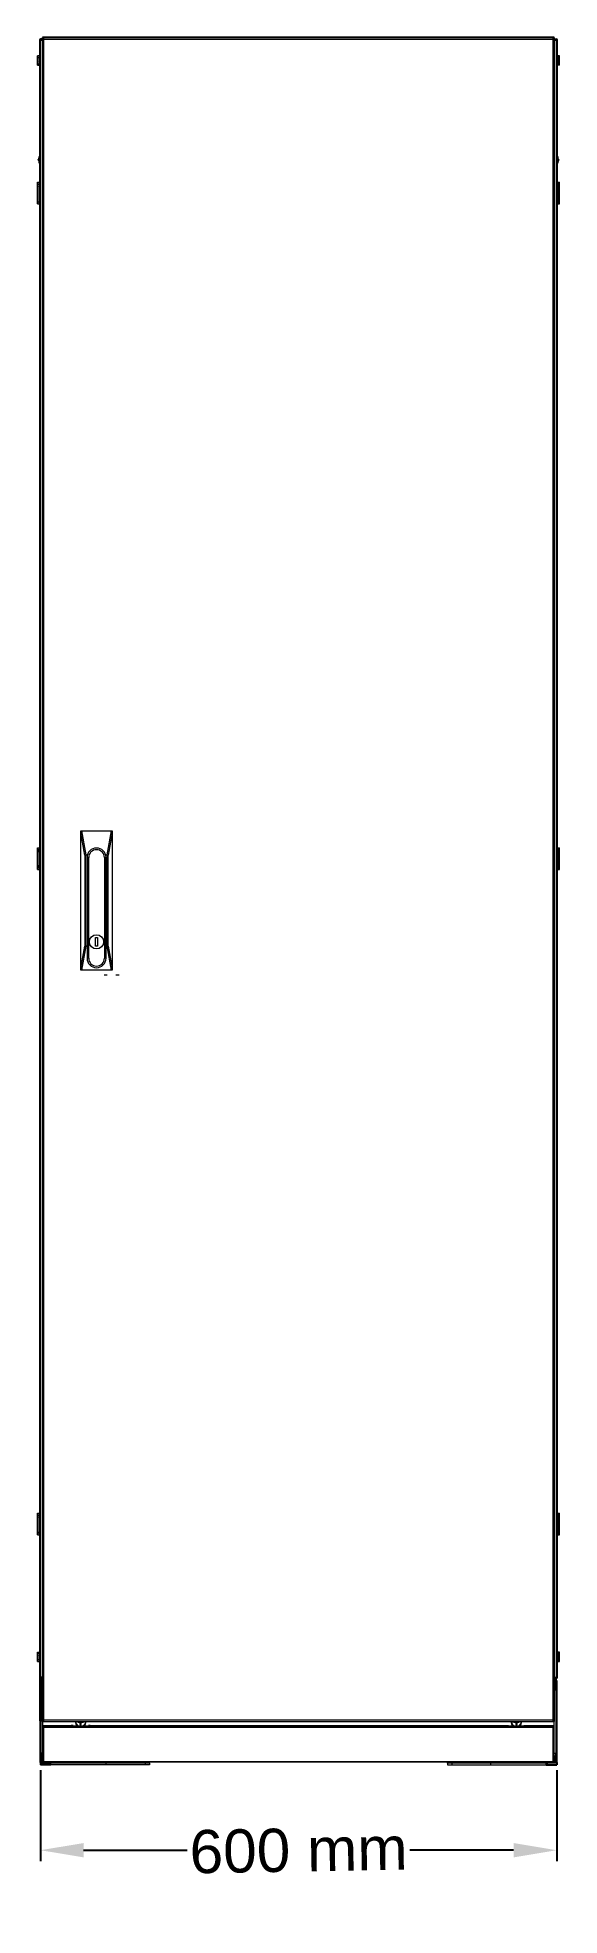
# Model space of a CAD drawing. Header units: millimetres. Extents: x 0 to 60, y -17 to 200.
import ezdxf

# ---------------------------------------------------------------- set-up
doc = ezdxf.new("R2010")
doc.units = ezdxf.units.MM
doc.styles.get("Standard").update_dxf_attribs({"font": 'arial.ttf'})
doc.dimstyles.new('ISO-25', dxfattribs={"dimtxt": 2.5, "dimasz": 2.5, "dimexe": 1.25, "dimexo": 0.625, "dimtad": 1, "dimtxsty": 'Standard', "dimcen": 2.5, "dimadec": 0, "dimazin": 0, "dimtfac": 1, "dimtmove": 0, "dimatfit": 3, "dimfxl": 1, "dimarcsym": 0})

# ---------------------------------------------------------------- blocks, each defined once
blk = doc.blocks.new('*D46')
at = {"color": 0, "lineweight": -2, "transparency": 16777216}
for p, q in [((0, -0.62), (0, -11.14)), ((59.77, -0.62), (59.77, -11.14)), ((5, -9.89), (17, -9.89)), ((54.77, -9.89), (42.77, -9.89))]:
    blk.add_line(p, q, dxfattribs=at)
at = {"color": 0, "transparency": 16777216}
for points in [[(5, -9.06), (5, -10.72), (0, -9.89)], [(54.77, -9.06), (54.77, -10.72), (59.77, -9.89)]]:
    blk.add_solid(points, dxfattribs=at)
at = {"layer": 'Defpoints', "color": 0, "transparency": 16777216}
for p in [(0, 0), (59.77, 0), (59.77, -9.89)]:
    blk.add_point(p, dxfattribs=at)
at = {"color": 0, "transparency": 16777216, "insert": (29.88, -9.89), "char_height": 5, "attachment_point": 5, "rotation": 1}
blk.add_mtext('600 mm', dxfattribs=at)

msp = doc.modelspace()

# ---------------------------------------------------------------- linework, layer by layer
at = {"linetype": 'Continuous', "lineweight": 13}
for p, q in [((-0.332, 196.799), (-0.332, 197.9)), ((-0.332, 196.799), (-0.332, 197.9)), ((-0.332, 196.799), (-0.332, 197.9)), ((-0.182, 197.9), (-0.332, 197.9)), ((-0.332, 196.799), (-0.332, 197.9)), ((-0.182, 197.9), (-0.182, 196.999)), ((-0.12, 199.711), (-0.12, 10.148)), ((-0.12, 199.711), (-0.002, 199.711)), ((-0.002, 199.711), (0.238, 199.711)), ((0.02, 199.852), (0.02, 199.731)), ((0.238, 199.852), (0.02, 199.852)), ((0.238, 199.731), (0.02, 199.731)), ((0.02, 10.148), (0.02, 199.711)), ((0.238, 5.004), (0.238, 200.002)), ((0.408, 199.832), (0.408, 200.002)), ((0.408, 5.174), (0.408, 199.832)), ((0.408, 199.832), (59.313, 199.832)), ((59.313, 200.002), (59.313, 199.832)), ((59.313, 199.832), (59.313, 5.174)), ((59.483, 200.002), (59.483, 5.004)), ((59.483, 199.852), (59.725, 199.852)), ((59.483, 199.731), (59.725, 199.731)), ((59.483, 199.711), (59.747, 199.711)), ((59.682, 199.711), (59.682, 199.731)), ((59.725, 199.852), (59.725, 199.731)), ((59.725, 10.148), (59.725, 199.711)), ((59.865, 199.711), (59.747, 199.711)), ((59.865, 10.148), (59.865, 199.711)), ((59.927, 196.999), (59.927, 197.9)), ((60.077, 197.9), (59.927, 197.9)), ((60.077, 196.799), (60.077, 197.9)), ((-0.332, 197.7), (-0.182, 197.7)), ((-0.332, 196.799), (-0.182, 196.799)), ((-0.12, 197.72), (-0.182, 197.72)), ((-0.182, 196.806), (-0.182, 196.799)), ((-0.147, 197.131), (-0.167, 197.191)), ((-0.12, 197.144), (-0.167, 197.191)), ((-0.147, 197.131), (-0.147, 196.968)), ((-0.147, 197.131), (-0.12, 197.104)), ((-0.129, 196.949), (-0.147, 196.968)), ((-0.132, 196.949), (-0.12, 196.949)), ((-0.132, 196.799), (-0.12, 196.799)), ((59.927, 197.72), (59.865, 197.72)), ((59.865, 197.144), (59.913, 197.191)), ((59.865, 197.104), (59.892, 197.131)), ((59.865, 196.949), (59.877, 196.949)), ((59.877, 196.799), (59.865, 196.799)), ((59.892, 196.968), (59.874, 196.949)), ((59.913, 197.191), (59.892, 197.131)), ((59.892, 196.968), (59.892, 197.131)), ((59.927, 197.7), (60.077, 197.7)), ((59.927, 196.799), (59.927, 196.806)), ((60.077, 196.799), (59.927, 196.799)), ((-0.254, 185.885), (-0.171, 185.933)), ((-0.254, 185.797), (-0.254, 185.885)), ((-0.254, 185.797), (-0.171, 185.749)), ((-0.171, 185.933), (-0.14, 186.225)), ((-0.171, 185.933), (-0.171, 185.749)), ((-0.171, 185.749), (-0.14, 185.457)), ((-0.14, 185.457), (-0.14, 186.225)), ((-0.12, 186.225), (-0.14, 186.225)), ((-0.12, 185.457), (-0.14, 185.457)), ((59.865, 186.225), (59.885, 186.225)), ((59.865, 185.457), (59.885, 185.457)), ((59.885, 186.225), (59.885, 185.457)), ((59.916, 185.933), (59.885, 186.225)), ((59.916, 185.749), (59.885, 185.457)), ((59.916, 185.749), (59.916, 185.933)), ((59.999, 185.885), (59.916, 185.933)), ((59.999, 185.797), (59.916, 185.749)), ((59.999, 185.885), (59.999, 185.797)), ((-0.332, 180.737), (-0.332, 183.239)), ((-0.332, 180.737), (-0.332, 183.239)), ((-0.332, 180.737), (-0.332, 183.239)), ((-0.332, 183.239), (-0.12, 183.239)), ((-0.332, 180.737), (-0.332, 183.239)), ((-0.332, 183.039), (-0.182, 183.039)), ((-0.182, 183.239), (-0.182, 180.737)), ((-0.182, 182.939), (-0.129, 182.939)), ((-0.182, 182.839), (-0.167, 182.839)), ((-0.182, 182.739), (-0.129, 182.739)), ((-0.147, 182.939), (-0.147, 182.884)), ((-0.12, 182.884), (-0.147, 182.884)), ((-0.147, 182.793), (-0.147, 182.739)), ((-0.147, 182.793), (-0.12, 182.793)), ((-0.132, 182.939), (-0.132, 183.239)), ((-0.132, 182.388), (-0.132, 182.739)), ((-0.12, 182.936), (-0.129, 182.939)), ((-0.129, 182.739), (-0.12, 182.742)), ((59.865, 183.239), (60.077, 183.239)), ((59.874, 182.939), (59.865, 182.936)), ((59.892, 182.884), (59.865, 182.884)), ((59.865, 182.793), (59.892, 182.793)), ((59.865, 182.742), (59.874, 182.739)), ((59.874, 182.939), (59.927, 182.939)), ((59.874, 182.739), (59.927, 182.739)), ((59.877, 183.239), (59.877, 182.939)), ((59.877, 182.739), (59.877, 182.388)), ((59.892, 182.884), (59.892, 182.939)), ((59.892, 182.739), (59.892, 182.793)), ((59.927, 182.839), (59.913, 182.839)), ((59.927, 180.737), (59.927, 183.239)), ((59.927, 183.039), (60.077, 183.039)), ((60.077, 180.737), (60.077, 183.239)), ((-0.182, 180.937), (-0.332, 180.937)), ((-0.332, 180.737), (-0.12, 180.737)), ((-0.12, 182.388), (-0.182, 182.388)), ((-0.12, 181.588), (-0.182, 181.588)), ((-0.182, 181.237), (-0.129, 181.237)), ((-0.182, 181.137), (-0.167, 181.137)), ((-0.182, 181.037), (-0.129, 181.037)), ((-0.147, 181.237), (-0.147, 181.183)), ((-0.12, 181.183), (-0.147, 181.183)), ((-0.147, 181.092), (-0.147, 181.037)), ((-0.147, 181.092), (-0.12, 181.092)), ((-0.132, 181.237), (-0.132, 181.588)), ((-0.132, 180.737), (-0.132, 181.037)), ((-0.12, 181.235), (-0.129, 181.237)), ((-0.129, 181.037), (-0.12, 181.04)), ((59.865, 182.388), (59.927, 182.388)), ((59.865, 181.588), (59.927, 181.588)), ((59.874, 181.237), (59.865, 181.235)), ((59.892, 181.183), (59.865, 181.183)), ((59.865, 181.092), (59.892, 181.092)), ((59.865, 181.04), (59.874, 181.037)), ((59.865, 180.737), (60.077, 180.737)), ((59.874, 181.237), (59.927, 181.237)), ((59.874, 181.037), (59.927, 181.037)), ((59.877, 181.588), (59.877, 181.237)), ((59.877, 181.037), (59.877, 180.737)), ((59.892, 181.183), (59.892, 181.237)), ((59.892, 181.037), (59.892, 181.092)), ((59.927, 181.137), (59.913, 181.137)), ((60.077, 180.937), (59.927, 180.937)), ((4.691, 91.995), (4.691, 108.157)), ((4.691, 108.157), (8.294, 108.157)), ((4.691, 92.254), (4.691, 107.898)), ((5.148, 105.342), (4.691, 107.898)), ((4.756, 108.157), (5.256, 105.355)), ((4.756, 108.157), (8.23, 108.157)), ((7.729, 105.355), (8.23, 108.157)), ((8.294, 107.898), (7.838, 105.342)), ((8.294, 108.157), (8.294, 91.995)), ((8.294, 107.898), (8.294, 92.254)), ((-0.332, 103.679), (-0.332, 106.181)), ((-0.332, 103.679), (-0.332, 106.181)), ((-0.332, 103.679), (-0.332, 106.181)), ((-0.332, 106.181), (-0.12, 106.181)), ((-0.332, 103.679), (-0.332, 106.181)), ((-0.332, 105.98), (-0.182, 105.98)), ((-0.182, 106.181), (-0.182, 103.679)), ((-0.182, 105.88), (-0.129, 105.88)), ((-0.182, 105.78), (-0.167, 105.78)), ((-0.182, 105.68), (-0.129, 105.68)), ((-0.12, 105.33), (-0.182, 105.33)), ((-0.12, 104.529), (-0.182, 104.529)), ((-0.147, 105.88), (-0.147, 105.825)), ((-0.12, 105.825), (-0.147, 105.825)), ((-0.147, 105.735), (-0.147, 105.68)), ((-0.147, 105.735), (-0.12, 105.735)), ((-0.132, 105.88), (-0.132, 106.181)), ((-0.132, 105.33), (-0.132, 105.68)), ((-0.132, 104.179), (-0.132, 104.529)), ((-0.12, 105.877), (-0.129, 105.88)), ((-0.129, 105.68), (-0.12, 105.683)), ((5.148, 105.342), (5.148, 94.81)), ((5.254, 94.797), (5.254, 105.355)), ((5.256, 105.355), (5.434, 105.355)), ((5.392, 105.055), (5.392, 93.396)), ((5.392, 105.055), (5.584, 105.055)), ((5.584, 93.396), (5.584, 105.055)), ((7.401, 105.055), (7.401, 93.396)), ((7.401, 105.055), (7.593, 105.055)), ((7.552, 105.355), (7.729, 105.355)), ((7.593, 93.396), (7.593, 105.055)), ((7.731, 105.355), (7.731, 94.797)), ((7.838, 94.81), (7.838, 105.342)), ((59.865, 106.181), (60.077, 106.181)), ((59.874, 105.88), (59.865, 105.877)), ((59.892, 105.825), (59.865, 105.825)), ((59.865, 105.735), (59.892, 105.735)), ((59.865, 105.683), (59.874, 105.68)), ((59.865, 105.33), (59.927, 105.33)), ((59.865, 104.529), (59.927, 104.529)), ((59.874, 105.88), (59.927, 105.88)), ((59.874, 105.68), (59.927, 105.68)), ((59.877, 106.181), (59.877, 105.88)), ((59.877, 105.68), (59.877, 105.33)), ((59.877, 104.529), (59.877, 104.179)), ((59.892, 105.825), (59.892, 105.88)), ((59.892, 105.68), (59.892, 105.735)), ((59.927, 105.78), (59.913, 105.78)), ((59.927, 103.679), (59.927, 106.181)), ((59.927, 105.98), (60.077, 105.98)), ((60.077, 103.679), (60.077, 106.181)), ((-0.182, 103.879), (-0.332, 103.879)), ((-0.332, 103.679), (-0.12, 103.679)), ((-0.182, 104.179), (-0.129, 104.179)), ((-0.182, 104.079), (-0.167, 104.079)), ((-0.182, 103.979), (-0.129, 103.979)), ((-0.147, 104.179), (-0.147, 104.124)), ((-0.12, 104.124), (-0.147, 104.124)), ((-0.147, 104.034), (-0.147, 103.979)), ((-0.147, 104.034), (-0.12, 104.034)), ((-0.132, 103.679), (-0.132, 103.979)), ((-0.12, 104.176), (-0.129, 104.179)), ((-0.129, 103.979), (-0.12, 103.982)), ((59.874, 104.179), (59.865, 104.176)), ((59.892, 104.124), (59.865, 104.124)), ((59.865, 104.034), (59.892, 104.034)), ((59.865, 103.982), (59.874, 103.979)), ((59.865, 103.679), (60.077, 103.679)), ((59.874, 104.179), (59.927, 104.179)), ((59.874, 103.979), (59.927, 103.979)), ((59.877, 103.979), (59.877, 103.679)), ((59.892, 104.124), (59.892, 104.179)), ((59.892, 103.979), (59.892, 104.034)), ((59.927, 104.079), (59.913, 104.079)), ((60.077, 103.879), (59.927, 103.879)), ((6.393, 94.797), (6.393, 95.798)), ((6.393, 95.798), (6.593, 95.798)), ((6.593, 95.798), (6.593, 94.797)), ((4.691, 92.254), (5.148, 94.81)), ((5.256, 94.797), (4.756, 91.995)), ((5.392, 94.797), (5.256, 94.797)), ((6.593, 94.797), (6.393, 94.797)), ((7.729, 94.797), (7.593, 94.797)), ((8.23, 91.995), (7.729, 94.797)), ((7.838, 94.81), (8.294, 92.254)), ((8.294, 91.995), (4.691, 91.995)), ((8.23, 91.995), (4.756, 91.995)), ((5.584, 93.396), (5.392, 93.396)), ((7.593, 93.396), (7.401, 93.396)), ((-0.332, 26.62), (-0.332, 29.122)), ((-0.332, 26.62), (-0.332, 29.122)), ((-0.332, 29.122), (-0.12, 29.122)), ((-0.332, 26.62), (-0.332, 29.122)), ((-0.332, 26.62), (-0.332, 29.122)), ((-0.332, 28.922), (-0.182, 28.922)), ((-0.182, 29.122), (-0.182, 26.62)), ((-0.182, 28.822), (-0.129, 28.822)), ((-0.182, 28.722), (-0.167, 28.722)), ((-0.182, 28.622), (-0.129, 28.622)), ((-0.12, 28.271), (-0.182, 28.271)), ((-0.147, 28.822), (-0.147, 28.767)), ((-0.12, 28.767), (-0.147, 28.767)), ((-0.147, 28.677), (-0.12, 28.677)), ((-0.147, 28.677), (-0.147, 28.622)), ((-0.132, 28.822), (-0.132, 29.122)), ((-0.132, 28.271), (-0.132, 28.622)), ((-0.12, 28.819), (-0.129, 28.822)), ((-0.129, 28.622), (-0.12, 28.625)), ((59.865, 29.122), (60.077, 29.122)), ((59.874, 28.822), (59.865, 28.819)), ((59.892, 28.767), (59.865, 28.767)), ((59.865, 28.677), (59.892, 28.677)), ((59.865, 28.625), (59.874, 28.622)), ((59.865, 28.271), (59.927, 28.271)), ((59.874, 28.822), (59.927, 28.822)), ((59.874, 28.622), (59.927, 28.622)), ((59.877, 29.122), (59.877, 28.822)), ((59.877, 28.622), (59.877, 28.271)), ((59.892, 28.767), (59.892, 28.822)), ((59.892, 28.622), (59.892, 28.677)), ((59.927, 28.722), (59.913, 28.722)), ((59.927, 26.62), (59.927, 29.122)), ((59.927, 28.922), (60.077, 28.922)), ((60.077, 26.62), (60.077, 29.122)), ((-0.182, 26.82), (-0.332, 26.82)), ((-0.332, 26.62), (-0.12, 26.62)), ((-0.12, 27.471), (-0.182, 27.471)), ((-0.182, 27.121), (-0.129, 27.121)), ((-0.182, 27.02), (-0.167, 27.02)), ((-0.182, 26.92), (-0.129, 26.92)), ((-0.147, 27.121), (-0.147, 27.066)), ((-0.12, 27.066), (-0.147, 27.066)), ((-0.147, 26.975), (-0.12, 26.975)), ((-0.147, 26.975), (-0.147, 26.92)), ((-0.132, 27.121), (-0.132, 27.471)), ((-0.132, 26.62), (-0.132, 26.92)), ((-0.12, 27.118), (-0.129, 27.121)), ((-0.129, 26.92), (-0.12, 26.923)), ((59.865, 27.471), (59.927, 27.471)), ((59.874, 27.121), (59.865, 27.118)), ((59.892, 27.066), (59.865, 27.066)), ((59.865, 26.975), (59.892, 26.975)), ((59.865, 26.923), (59.874, 26.92)), ((59.865, 26.62), (60.077, 26.62)), ((59.874, 27.121), (59.927, 27.121)), ((59.874, 26.92), (59.927, 26.92)), ((59.877, 27.471), (59.877, 27.121)), ((59.877, 26.92), (59.877, 26.62)), ((59.892, 27.066), (59.892, 27.121)), ((59.892, 26.92), (59.892, 26.975)), ((59.927, 27.02), (59.913, 27.02)), ((60.077, 26.82), (59.927, 26.82)), ((-0.332, 11.959), (-0.332, 13.06)), ((-0.332, 11.959), (-0.332, 13.06)), ((-0.332, 13.06), (-0.182, 13.06)), ((-0.332, 11.959), (-0.332, 13.06)), ((-0.332, 11.959), (-0.332, 13.06)), ((-0.182, 13.06), (-0.182, 13.054)), ((-0.132, 13.06), (-0.12, 13.06)), ((59.877, 13.06), (59.865, 13.06)), ((60.077, 13.06), (59.927, 13.06)), ((59.927, 13.054), (59.927, 13.06)), ((60.077, 11.959), (60.077, 13.06)), ((-0.182, 12.159), (-0.332, 12.159)), ((-0.332, 11.959), (-0.182, 11.959)), ((-0.182, 12.86), (-0.182, 11.959)), ((-0.12, 12.139), (-0.182, 12.139)), ((-0.167, 12.668), (-0.147, 12.729)), ((-0.12, 12.715), (-0.167, 12.668)), ((-0.147, 12.892), (-0.129, 12.91)), ((-0.147, 12.892), (-0.147, 12.729)), ((-0.12, 12.755), (-0.147, 12.729)), ((-0.12, 12.91), (-0.132, 12.91)), ((59.877, 12.91), (59.865, 12.91)), ((59.892, 12.729), (59.865, 12.755)), ((59.865, 12.715), (59.913, 12.668)), ((59.927, 12.139), (59.865, 12.139)), ((59.874, 12.91), (59.892, 12.892)), ((59.892, 12.729), (59.892, 12.892)), ((59.892, 12.729), (59.913, 12.668)), ((59.927, 11.959), (59.927, 12.86)), ((60.077, 12.159), (59.927, 12.159)), ((59.927, 11.959), (60.077, 11.959)), ((-0.12, 10.148), (-0.002, 10.148)), ((-0.063, 5.074), (-0.063, 10.035)), ((-0.02, 9.757), (0.1, 9.757)), ((-0.02, 0.25), (-0.02, 9.757)), ((-0.02, 9.457), (0.1, 9.457)), ((0.238, 10.148), (-0.002, 10.148)), ((0.02, 10.128), (0.238, 10.128)), ((0.02, 10.008), (0.02, 10.128)), ((0.02, 10.008), (0.238, 10.008)), ((0.057, 10.148), (0.057, 10.128)), ((0.057, 10.008), (0.057, 9.761)), ((0.1, 8.907), (0.1, 9.757)), ((0.238, 9.045), (0.1, 8.907)), ((0.1, 8.907), (0.1, 8.667)), ((0.12, 9.757), (0.238, 9.757)), ((0.12, 9.757), (0.12, 9.637)), ((0.12, 9.637), (0.238, 9.637)), ((59.483, 10.148), (59.747, 10.148)), ((59.725, 10.128), (59.483, 10.128)), ((59.725, 10.008), (59.483, 10.008)), ((59.483, 9.757), (59.625, 9.757)), ((59.483, 9.637), (59.625, 9.637)), ((59.483, 9.069), (59.645, 8.907)), ((59.562, 10.148), (59.562, 10.128)), ((59.562, 10.008), (59.562, 9.863)), ((59.625, 9.757), (59.625, 9.637)), ((59.765, 9.757), (59.645, 9.757)), ((59.645, 8.907), (59.645, 9.757)), ((59.765, 9.457), (59.645, 9.457)), ((59.645, 8.667), (59.645, 8.907)), ((59.682, 10.148), (59.682, 10.128)), ((59.682, 10.008), (59.682, 9.77)), ((59.725, 10.008), (59.725, 10.128)), ((59.865, 10.148), (59.747, 10.148)), ((59.765, 9.757), (59.765, 0.25)), ((0.238, 8.667), (0.1, 8.667)), ((0.1, 1.341), (0.1, 8.667)), ((59.483, 8.667), (59.645, 8.667)), ((59.645, 8.667), (59.645, 1.341)), ((-0.063, 5.174), (-0.02, 5.174)), ((-0.063, 5.074), (-0.039, 5.074)), ((0.238, 5.004), (59.483, 5.004)), ((0.272, 0.2), (0.272, 5.004)), ((3.573, 4.523), (0.272, 4.523)), ((0.272, 4.503), (59.473, 4.503)), ((0.272, 4.363), (0.412, 4.363)), ((59.313, 5.174), (0.408, 5.174)), ((0.408, 5.004), (0.408, 5.174)), ((0.412, 4.363), (59.333, 4.363)), ((0.412, 0.34), (0.412, 4.363)), ((3.773, 4.553), (3.573, 4.553)), ((3.573, 4.503), (3.573, 4.553)), ((3.773, 4.503), (3.773, 4.553)), ((4.313, 5.004), (4.313, 4.929)), ((4.313, 4.929), (4.578, 4.929)), ((4.578, 4.929), (4.578, 4.664)), ((4.578, 4.664), (4.729, 4.664)), ((4.729, 4.929), (4.994, 4.929)), ((4.729, 4.664), (4.729, 4.929)), ((4.994, 4.929), (4.994, 5.004)), ((5.764, 4.553), (5.564, 4.553)), ((5.564, 4.553), (5.564, 4.503)), ((5.764, 4.503), (5.764, 4.553)), ((53.981, 4.523), (5.764, 4.523)), ((53.981, 4.553), (54.181, 4.553)), ((53.981, 4.503), (53.981, 4.553)), ((54.181, 4.553), (54.181, 4.503)), ((54.752, 5.004), (54.752, 4.929)), ((54.752, 4.929), (55.017, 4.929)), ((55.017, 4.929), (55.017, 4.664)), ((55.017, 4.664), (55.167, 4.664)), ((55.167, 4.929), (55.432, 4.929)), ((55.167, 4.664), (55.167, 4.929)), ((55.432, 4.929), (55.432, 5.004)), ((55.972, 4.553), (56.173, 4.553)), ((55.972, 4.503), (55.972, 4.553)), ((56.173, 4.503), (56.173, 4.553)), ((59.473, 4.523), (56.173, 4.523)), ((59.313, 5.174), (59.313, 5.004)), ((59.333, 4.363), (59.473, 4.363)), ((59.333, 0.34), (59.333, 4.363)), ((59.473, 0.2), (59.473, 5.004)), ((-0.02, 0.55), (0.1, 0.55)), ((-0.02, 0.25), (0.1, 0.25)), ((0, 0.2), (0, 0.25)), ((0.272, 0.2), (0, 0.2)), ((0.272, 1.341), (0.1, 1.341)), ((0.1, 1.341), (0.1, 1.101)), ((0.272, 0.929), (0.1, 1.101)), ((0.1, 0.25), (0.1, 1.101)), ((0.12, 1.081), (0.12, 0.37)), ((0.272, 0.37), (0.12, 0.37)), ((0.12, 0.25), (0.12, 0.37)), ((0.272, 0.25), (0.12, 0.25)), ((0.14, 0.37), (0.14, 1.061)), ((0.412, 0.34), (0.272, 0.34)), ((12.61, 0.2), (0.272, 0.2)), ((59.333, 0.34), (0.412, 0.34)), ((1.122, 0.079), (1.001, 0.2)), ((1.122, 0.079), (1.201, 0.158)), ((1.201, 0), (1.201, 0.2)), ((12.61, 0), (1.201, 0)), ((7.606, 0), (7.606, 0.2)), ((12.109, 0.2), (12.109, 0)), ((47.136, 0.3), (12.61, 0.3)), ((12.61, 0.2), (12.61, 0.3)), ((12.61, 0.2), (12.61, 0)), ((47.136, 0.2), (47.136, 0.3)), ((59.473, 0.2), (47.136, 0.2)), ((47.136, 0.2), (47.136, 0)), ((47.136, 0), (58.544, 0)), ((47.636, 0.2), (47.636, 0)), ((52.14, 0), (52.14, 0.2)), ((58.544, 0), (58.544, 0.2)), ((58.624, 0.079), (58.544, 0.158)), ((58.745, 0.2), (58.624, 0.079)), ((59.473, 0.34), (59.333, 0.34)), ((59.473, 1.341), (59.645, 1.341)), ((59.473, 0.929), (59.645, 1.101)), ((59.625, 0.37), (59.473, 0.37)), ((59.625, 0.25), (59.473, 0.25)), ((59.745, 0.2), (59.473, 0.2)), ((59.605, 0.37), (59.605, 1.061)), ((59.625, 1.081), (59.625, 0.37)), ((59.625, 0.25), (59.625, 0.37)), ((59.645, 1.101), (59.645, 1.341)), ((59.645, 0.25), (59.645, 1.101)), ((59.765, 0.55), (59.645, 0.55)), ((59.765, 0.25), (59.645, 0.25)), ((59.745, 0.2), (59.745, 0.25))]:
    msp.add_line(p, q, dxfattribs=at)
for p, q in [((59.483, 200.002), (0.238, 200.002)), ((59.765, 0), (59.765, 0))]:
    msp.add_line(p, q)
at = {"color": 7, "linetype": 'Continuous', "lineweight": 13}
for p, q in [((7.743, 91.428), (7.361, 91.428)), ((9.095, 91.428), (8.713, 91.428))]:
    msp.add_line(p, q, dxfattribs=at)
at = {"color": 7}
for p, q in [((0, 0.2), (0, 0)), ((1.201, 0), (0, 0)), ((58.544, 0), (59.765, 0)), ((59.765, 0.25), (59.765, 0))]:
    msp.add_line(p, q, dxfattribs=at)
at = {"linetype": 'Continuous', "lineweight": 13}
for points in [[(-0.182, 197.227), (-0.18, 197.214), (-0.175, 197.202), (-0.167, 197.191)], [(-0.182, 197.146), (-0.179, 197.141), (-0.172, 197.137), (-0.161, 197.133), (-0.147, 197.131)], [(59.892, 197.131), (59.906, 197.133), (59.917, 197.136), (59.925, 197.141), (59.927, 197.146)], [(59.927, 197.227), (59.925, 197.214), (59.921, 197.202), (59.913, 197.191)], [(-0.147, 182.884), (-0.161, 182.89), (-0.172, 182.901), (-0.179, 182.914), (-0.182, 182.929)], [(-0.182, 182.748), (-0.179, 182.763), (-0.172, 182.776), (-0.161, 182.787), (-0.147, 182.793)], [(-0.167, 182.839), (-0.167, 182.847), (-0.165, 182.856), (-0.163, 182.862), (-0.16, 182.868), (-0.157, 182.874), (-0.152, 182.88), (-0.147, 182.884)], [(-0.147, 182.793), (-0.152, 182.798), (-0.157, 182.803), (-0.16, 182.809), (-0.163, 182.815), (-0.165, 182.821), (-0.167, 182.83), (-0.167, 182.839)], [(59.927, 182.929), (59.925, 182.914), (59.918, 182.901), (59.907, 182.891), (59.892, 182.884)], [(59.892, 182.884), (59.898, 182.88), (59.902, 182.874), (59.906, 182.868), (59.908, 182.862), (59.91, 182.856), (59.912, 182.847), (59.913, 182.839)], [(59.913, 182.839), (59.912, 182.83), (59.91, 182.821), (59.908, 182.815), (59.906, 182.809), (59.902, 182.803), (59.898, 182.798), (59.892, 182.793)], [(59.892, 182.793), (59.906, 182.787), (59.917, 182.777), (59.925, 182.763), (59.927, 182.748)], [(-0.147, 181.183), (-0.161, 181.189), (-0.172, 181.199), (-0.179, 181.213), (-0.182, 181.228)], [(-0.182, 181.047), (-0.179, 181.062), (-0.172, 181.075), (-0.161, 181.085), (-0.147, 181.092)], [(-0.167, 181.137), (-0.167, 181.146), (-0.165, 181.155), (-0.163, 181.161), (-0.16, 181.167), (-0.157, 181.173), (-0.152, 181.178), (-0.147, 181.183)], [(-0.147, 181.092), (-0.152, 181.096), (-0.157, 181.102), (-0.16, 181.108), (-0.163, 181.114), (-0.165, 181.12), (-0.167, 181.129), (-0.167, 181.137)], [(59.927, 181.228), (59.925, 181.213), (59.918, 181.2), (59.907, 181.189), (59.892, 181.183)], [(59.892, 181.183), (59.898, 181.178), (59.902, 181.173), (59.906, 181.167), (59.908, 181.161), (59.91, 181.155), (59.912, 181.146), (59.913, 181.137)], [(59.913, 181.137), (59.912, 181.129), (59.91, 181.12), (59.908, 181.114), (59.906, 181.108), (59.902, 181.102), (59.898, 181.096), (59.892, 181.092)], [(59.892, 181.092), (59.906, 181.086), (59.917, 181.075), (59.925, 181.062), (59.927, 181.047)], [(-0.147, 105.825), (-0.161, 105.832), (-0.172, 105.842), (-0.179, 105.856), (-0.182, 105.871)], [(-0.182, 105.69), (-0.179, 105.704), (-0.172, 105.718), (-0.161, 105.728), (-0.147, 105.735)], [(-0.167, 105.78), (-0.167, 105.788), (-0.165, 105.798), (-0.163, 105.804), (-0.16, 105.81), (-0.157, 105.816), (-0.152, 105.821), (-0.147, 105.825)], [(-0.147, 105.735), (-0.152, 105.739), (-0.157, 105.745), (-0.16, 105.75), (-0.163, 105.757), (-0.165, 105.763), (-0.167, 105.772), (-0.167, 105.78)], [(5.148, 105.342), (5.179, 105.346), (5.215, 105.351), (5.254, 105.355)], [(7.838, 105.342), (7.806, 105.346), (7.77, 105.351), (7.731, 105.355)], [(59.927, 105.871), (59.925, 105.856), (59.918, 105.843), (59.907, 105.832), (59.892, 105.825)], [(59.892, 105.825), (59.898, 105.821), (59.902, 105.816), (59.906, 105.81), (59.908, 105.804), (59.91, 105.798), (59.912, 105.788), (59.913, 105.78)], [(59.913, 105.78), (59.912, 105.772), (59.91, 105.763), (59.908, 105.757), (59.906, 105.75), (59.902, 105.745), (59.898, 105.739), (59.892, 105.735)], [(59.892, 105.735), (59.906, 105.728), (59.917, 105.718), (59.925, 105.705), (59.927, 105.69)], [(-0.147, 104.124), (-0.161, 104.131), (-0.172, 104.141), (-0.179, 104.154), (-0.182, 104.169)], [(-0.182, 103.989), (-0.179, 104.003), (-0.172, 104.016), (-0.161, 104.027), (-0.147, 104.034)], [(-0.167, 104.079), (-0.167, 104.087), (-0.165, 104.096), (-0.163, 104.103), (-0.16, 104.109), (-0.157, 104.115), (-0.152, 104.12), (-0.147, 104.124)], [(-0.147, 104.034), (-0.152, 104.038), (-0.157, 104.043), (-0.16, 104.049), (-0.163, 104.055), (-0.165, 104.062), (-0.167, 104.071), (-0.167, 104.079)], [(59.927, 104.169), (59.925, 104.155), (59.918, 104.142), (59.907, 104.131), (59.892, 104.124)], [(59.892, 104.124), (59.898, 104.12), (59.902, 104.115), (59.906, 104.109), (59.908, 104.103), (59.91, 104.096), (59.912, 104.087), (59.913, 104.079)], [(59.913, 104.079), (59.912, 104.071), (59.91, 104.062), (59.908, 104.055), (59.906, 104.049), (59.902, 104.043), (59.898, 104.038), (59.892, 104.034)], [(59.892, 104.034), (59.906, 104.027), (59.917, 104.017), (59.925, 104.004), (59.927, 103.989)], [(5.148, 94.81), (5.179, 94.805), (5.215, 94.801), (5.254, 94.797)], [(7.838, 94.81), (7.806, 94.805), (7.77, 94.801), (7.731, 94.797)], [(-0.147, 28.767), (-0.161, 28.774), (-0.172, 28.784), (-0.179, 28.797), (-0.182, 28.812)], [(-0.182, 28.631), (-0.179, 28.646), (-0.172, 28.659), (-0.161, 28.67), (-0.147, 28.677)], [(-0.167, 28.722), (-0.167, 28.73), (-0.165, 28.739), (-0.163, 28.745), (-0.16, 28.752), (-0.157, 28.757), (-0.152, 28.763), (-0.147, 28.767)], [(-0.147, 28.677), (-0.152, 28.681), (-0.157, 28.686), (-0.16, 28.692), (-0.163, 28.698), (-0.165, 28.704), (-0.167, 28.714), (-0.167, 28.722)], [(59.927, 28.812), (59.925, 28.798), (59.918, 28.784), (59.907, 28.774), (59.892, 28.767)], [(59.892, 28.767), (59.898, 28.763), (59.902, 28.757), (59.906, 28.752), (59.908, 28.745), (59.91, 28.739), (59.912, 28.73), (59.913, 28.722)], [(59.913, 28.722), (59.912, 28.714), (59.91, 28.704), (59.908, 28.698), (59.906, 28.692), (59.902, 28.686), (59.898, 28.681), (59.892, 28.677)], [(59.892, 28.677), (59.906, 28.67), (59.917, 28.66), (59.925, 28.646), (59.927, 28.631)], [(-0.147, 27.066), (-0.161, 27.072), (-0.172, 27.083), (-0.179, 27.096), (-0.182, 27.111)], [(-0.182, 26.93), (-0.179, 26.945), (-0.172, 26.958), (-0.161, 26.968), (-0.147, 26.975)], [(-0.167, 27.02), (-0.167, 27.029), (-0.165, 27.038), (-0.163, 27.044), (-0.16, 27.05), (-0.157, 27.056), (-0.152, 27.061), (-0.147, 27.066)], [(-0.147, 26.975), (-0.152, 26.98), (-0.157, 26.985), (-0.16, 26.991), (-0.163, 26.997), (-0.165, 27.003), (-0.167, 27.012), (-0.167, 27.02)], [(59.927, 27.111), (59.925, 27.096), (59.918, 27.083), (59.907, 27.073), (59.892, 27.066)], [(59.892, 27.066), (59.898, 27.061), (59.902, 27.056), (59.906, 27.05), (59.908, 27.044), (59.91, 27.038), (59.912, 27.029), (59.913, 27.02)], [(59.913, 27.02), (59.912, 27.012), (59.91, 27.003), (59.908, 26.997), (59.906, 26.991), (59.902, 26.985), (59.898, 26.98), (59.892, 26.975)], [(59.892, 26.975), (59.906, 26.969), (59.917, 26.958), (59.925, 26.945), (59.927, 26.93)], [(-0.147, 12.729), (-0.161, 12.726), (-0.172, 12.723), (-0.179, 12.718), (-0.182, 12.713)], [(-0.182, 12.633), (-0.18, 12.646), (-0.175, 12.658), (-0.167, 12.668)], [(59.927, 12.713), (59.925, 12.718), (59.918, 12.723), (59.907, 12.726), (59.892, 12.729)], [(59.927, 12.633), (59.925, 12.646), (59.921, 12.658), (59.913, 12.668)]]:
    msp.add_lwpolyline(points, dxfattribs=at)
msp.add_circle((6.493, 95.297), 0.826, dxfattribs=at)
for centre, radius, start, end in [((0.02, 199.711), 0.14, 90, 180), ((0.02, 199.711), 0.02, 90, 180), ((0.157, 199.631), 0.1, 90, 126.67455), ((59.462, 199.631), 0.1, 53.32545, 77.86891), ((59.462, 199.631), 0.22, 21.37792, 27.09986), ((59.725, 199.711), 0.14, 0, 90), ((59.725, 199.711), 0.02, 0, 90), ((-0.132, 196.999), 0.2, 180, 270), ((-0.132, 196.999), 0.05, 180, 270), ((59.877, 196.999), 0.2, 270, 0), ((59.877, 196.999), 0.05, 270, 0), ((6.493, 105.055), 1.101, 0, 180), ((6.493, 105.055), 0.909, 0, 180), ((6.493, 93.396), 1.101, 180, 0), ((6.493, 93.396), 0.909, 180, 0), ((-0.132, 12.86), 0.2, 90, 180), ((59.877, 12.86), 0.2, 0, 90), ((-0.132, 12.86), 0.05, 90, 180), ((59.877, 12.86), 0.05, 0, 90), ((0.02, 10.148), 0.14, 180, 270), ((0.02, 10.148), 0.02, 180, 270), ((0.3, 9.587), 0.3, 102.01013, 145.3319), ((0.12, 9.617), 0.14, 90, 98.25586), ((0.12, 9.617), 0.02, 90, 180), ((59.445, 9.587), 0.3, 34.6681, 82.74497), ((59.625, 9.617), 0.14, 81.74414, 90), ((59.625, 9.617), 0.02, 0, 90), ((59.725, 10.148), 0.14, 270, 0), ((59.725, 10.148), 0.02, 270, 0), ((0.157, 5.174), 0.22, 180, 216.34083), ((4.654, 5.004), 0.625, 180, 233.27519), ((4.654, 5.004), 0.565, 180, 242.49939), ((4.654, 5.004), 0.565, 297.50061, 0), ((4.654, 5.004), 0.625, 306.72481, 0), ((55.092, 5.004), 0.625, 180, 233.27519), ((55.092, 5.004), 0.565, 180, 242.49939), ((55.092, 5.004), 0.565, 297.50061, 0), ((55.092, 5.004), 0.625, 306.72481, 0), ((0.12, 0.39), 0.02, 180, 270), ((0.12, 0.39), 0.14, 261.74414, 270), ((1.313, 0.27), 0.27, 225, 245.324), ((58.432, 0.27), 0.27, 294.676, 315), ((59.625, 0.39), 0.02, 270, 0), ((59.625, 0.39), 0.14, 270, 278.25586)]:
    msp.add_arc(centre, radius, start, end, dxfattribs=at)
for centre, major_axis, ratio, start_param, end_param in [((-0.132, 197.117), (0, -0.157), 0.3191128, 4.712389, 5.9742873), ((59.877, 197.117), (0, -0.157), 0.3191128, 0.308898, 1.5707963), ((4.904, 107.303), (-0.152, 0.854), 0.1731358, 6.252278, 7.0531298), ((8.082, 107.303), (-0.152, -0.854), 0.1731358, 8.6548334, 9.4556852), ((5.404, 104.501), (-0.152, 0.854), 0.1731358, 6.252278, 6.2677317), ((7.581, 104.501), (0.152, 0.854), 0.1731358, 0.0154536, 0.0309073), ((5.404, 95.651), (0.152, 0.854), 0.1731358, 3.1570463, 3.1724999), ((7.581, 95.651), (-0.152, 0.854), 0.1731358, 3.1106854, 3.126139), ((4.904, 92.849), (0.152, 0.854), 0.1731358, 8.6548334, 9.4556852), ((8.082, 92.849), (-0.152, 0.854), 0.1731358, 3.1106854, 3.9115372), ((-0.132, 12.742), (0, 0.157), 0.3191128, 0.308898, 1.5707963), ((59.877, 12.742), (0, 0.157), 0.3191128, 4.712389, 5.9742873)]:
    msp.add_ellipse(centre, major_axis=major_axis, ratio=ratio, start_param=start_param, end_param=end_param, dxfattribs=at)

# ---------------------------------------------------------------- dimensions: what is measured, and where the dimension line sits
at = {"color": 7}
dim = msp.add_linear_dim(base=(59.765, -9.888), p1=(0, 0), p2=(59.765, 0), text='600 mm', dimstyle='ISO-25', override={"dimtxt": 5, "dimasz": 5}, dxfattribs=at)
dim.commit()
dim.dimension.update_dxf_attribs({"geometry": '*D46', "text_midpoint": (29.883, -9.888), "text_rotation": 1})

doc.saveas('drawing.dxf')
